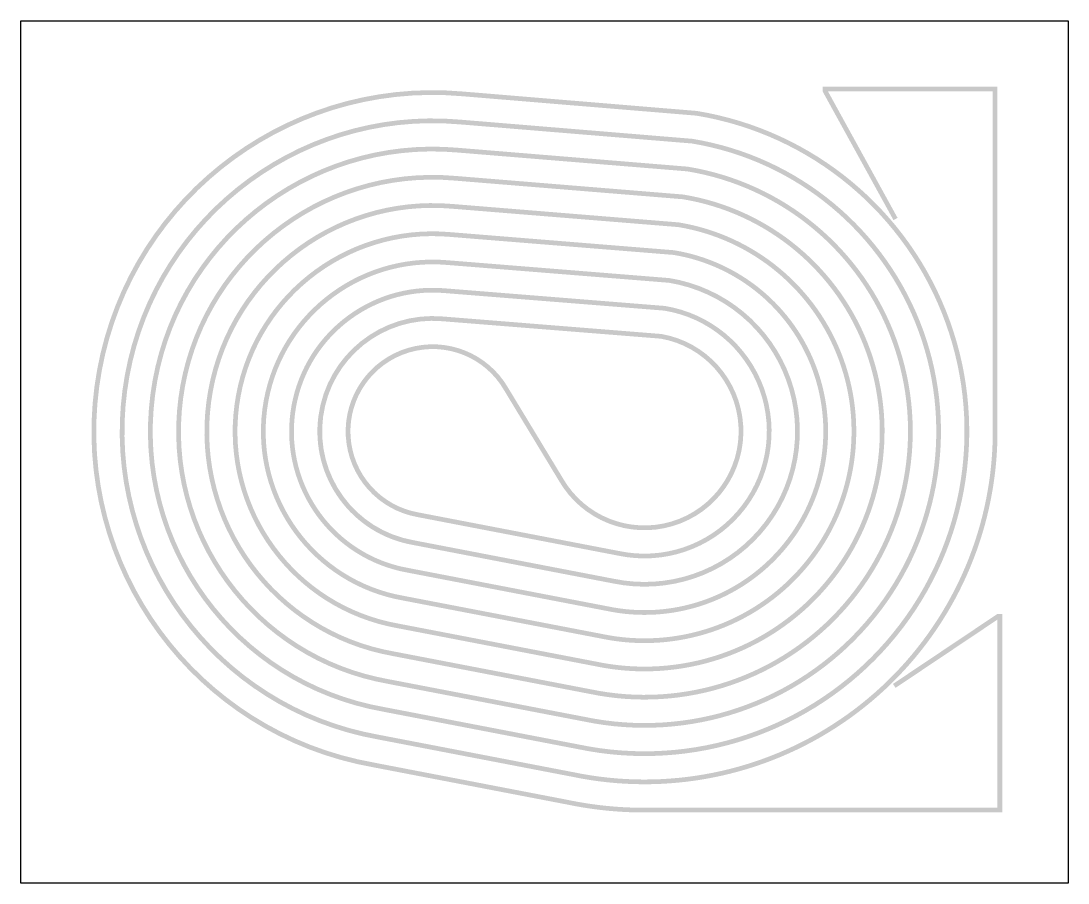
# Model space of a CAD drawing. Header units: millimetres. Extents: x 74 to 297, y 60 to 244.
import ezdxf

# ---------------------------------------------------------------- set-up
doc = ezdxf.new("R2010")
doc.units = ezdxf.units.MM
doc.layers.add('bon', color=200, linetype='Continuous')
doc.layers.add('hachure', color=40, linetype='Continuous')

msp = doc.modelspace()

# ---------------------------------------------------------------- hatches: boundary and pattern name
at = {"layer": 'hachure'}
msp.add_hatch(color=256, dxfattribs=at).paths.add_polyline_path([(168.02, 228.68, 0.957225), (149.11, 85.05), (190.21, 77.15, 0.051321), (206.71, 75.45), (282.71, 75.45), (282.71, 117.66), (281.71, 117.66), (259.49, 102.77), (260.05, 101.93), (281.71, 116.45), (281.71, 76.45), (206.71, 76.45, -0.051417), (190.38, 78.13), (149.29, 86.04, -0.957292), (167.94, 227.68), (217.73, 223.55, -1.021529), (192.83, 89.88), (151.37, 97.86, -0.957292), (166.89, 215.72), (215.79, 211.71, -1.021529), (195.28, 101.63), (153.46, 109.67, -0.957292), (165.85, 203.77), (213.84, 199.87, -1.021529), (197.73, 113.38), (155.54, 121.49, -0.957292), (164.8, 191.82), (211.9, 188.03, -1.02075), (200.22, 125.11), (157.58, 133.32, -0.956276), (163.75, 179.86), (210.18, 176.15, -1.569686), (189.39, 146.45), (177.73, 165.7, 1.569318), (158.49, 138.23), (201.2, 130.02, 1.022175), (211.04, 183.1), (164.34, 186.84, 0.956734), (156.4, 126.42), (198.76, 118.27, 1.021969), (212.99, 194.94), (165.41, 198.79, 0.957167), (154.32, 114.6), (196.31, 106.52, 1.021861), (214.94, 206.78), (166.45, 210.74, 0.957198), (152.23, 102.78), (193.86, 94.78, 1.021794), (216.88, 218.62), (167.5, 222.7, 0.957218), (150.15, 90.96), (191.41, 83.03, 0.424995), (280.64, 143.86, 0.042202), (281.71, 156.45), (281.71, 229.68), (244.56, 229.68), (244.56, 228.68), (259.61, 201.34), (260.48, 201.82), (245.71, 228.68), (280.71, 228.68), (280.71, 156.45, -0.042202), (279.66, 144.03, -0.425026), (191.61, 84.01), (150.33, 91.95, -0.957292), (167.41, 221.7), (216.76, 217.63, -1.021529), (194.06, 95.76), (152.42, 103.76, -0.957292), (166.37, 209.75), (214.81, 205.79, -1.021529), (196.5, 107.5), (154.5, 115.58, -0.957292), (165.32, 197.79), (212.87, 193.95, -1.021529), (198.95, 119.25), (156.58, 127.4, -0.956909), (164.25, 185.84), (210.92, 182.11, -1.021529), (201.4, 131), (158.67, 139.22, -1.569686), (176.86, 165.2), (188.53, 145.93, 1.5708), (210.31, 177.14), (163.84, 180.86, 0.956071), (157.39, 132.33), (200.03, 124.13, 1.021286), (212.02, 189.02), (164.88, 192.81, 0.957143), (155.36, 120.51), (197.53, 112.4, 1.021908), (213.96, 200.86), (165.93, 204.77, 0.957184), (153.28, 108.69), (195.08, 100.65, 1.021824), (215.91, 212.7), (166.98, 216.72, 0.957209), (151.19, 96.87), (192.63, 88.9, 1.02177), (217.86, 224.54)])

# ---------------------------------------------------------------- linework, layer by layer
at = {"layer": 'bon'}
for p, q in [((74.21, 243.68), (296.71, 243.68)), ((74.21, 60.45), (74.21, 243.68)), ((296.71, 243.68), (296.71, 60.45)), ((296.71, 60.45), (74.21, 60.45))]:
    msp.add_line(p, q, dxfattribs=at)

doc.saveas('drawing.dxf')
